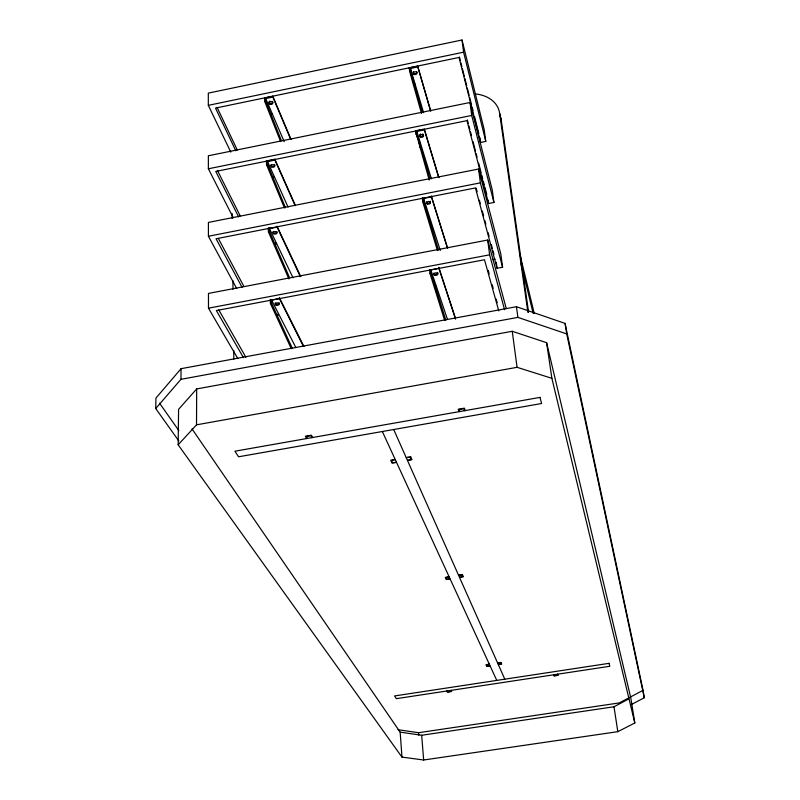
<?xml version="1.0" encoding="UTF-8"?>
<svg xmlns="http://www.w3.org/2000/svg" width="800" height="800" viewBox="0 0 800 800"><rect width="100%" height="100%" fill="white"/><g stroke="black" fill="none" stroke-linecap="round" stroke-linejoin="round"><path stroke-width="1.2" d="M178.16 444.81L196.52 424.83L196.68 388.93L512.24 331.29L546.6 342.68L630.79 697.85L634.82 722.99L617.82 731.67L423.66 760L401.96 757.1L178.16 444.81L178.58 409.33L196.68 388.93M178.89 441.05L155.73 408.54L180.95 379.32L181.07 368.68L516.44 306.71L565.06 323.4L643.05 690.31L644.27 697.75L631.28 704.57M420.32 147.78L420.16 147.03L420.31 147.79M155.73 408.54L155.95 398.07L181.07 368.68M421.44 147.57L421.4 147.17M643.05 690.31L619.32 702.92L418.57 732.71L397.99 729.73M191.99 428.87L400.16 732.15L421.67 735.26L614 706.76L628.69 698.97M235.8 150.78L215.5 108.09L459.04 57.46L480.58 142.44L485.78 141.4L484.2 129.6L462.02 40L208.31 93.12L208.32 105.35L230.79 152.11M291.04 139.42L272.84 96.25L264.63 97.98L264.73 101.5L280.36 140.96M421.49 113.46L409.64 71.41L409.28 67.89L417.71 66.13L430.57 110.46M290.59 139.08L272.87 97.07L264.65 98.79L265.72 98.55L284.21 141.71M417.71 66.13L417.8 66.94L409.37 68.71L410.47 68.46L423.6 112.75M208.32 105.35L463.59 52.19L462.02 40M409.64 71.41L410.74 71.18L410.47 68.46M264.73 101.5L265.8 101.28L265.72 98.55M295.13 204.88L274.88 159.23L266.41 160.95L266.44 161.82L274.91 160.09L295.17 205.72M416.69 130.56L423.21 129.23M429.21 180.05L415.69 131.63L424.39 129.87L424.3 129.01L438.91 177.69M238.61 216.84L215.77 171.42L466.98 120.64L488.59 203.52L493.93 202.48L492.26 189.98L470.05 102.49L208.36 155.78L208.37 168.78L233.24 217.71M208.37 168.78L471.71 115.46L470.05 102.49M416.33 133.15L415.6 130.78L415.69 131.65L416.82 131.4L431.4 178.8M288.1 207.14L267.54 161.58L266.44 161.8L266.52 164.7L284.44 207.94M266.52 164.7L267.62 164.47L285.51 207.73M415.98 134.52L417.12 134.29L416.82 131.4M242.02 287.25L216.06 238.77L475.45 187.94L497.07 268.28L502.58 267.24L500.81 253.98L478.59 169.03L208.41 222.42L208.42 236.26L236.74 288.54M268.3 227.93L270.49 227.5M288.89 278.89L268.42 231.92L268.33 228.84L277.08 227.12L300.3 276.46M437.4 250.48L422.73 201.7L422.42 198.63L431.41 196.86L447.39 247.97M208.42 236.26L480.37 182.86L478.59 169.03M268.33 228.84L269.47 228.61L293.03 277.83M422.33 197.72L422.42 198.64L423.59 198.4L440.29 250.52M268.42 231.92L269.56 231.69L289.49 277.54M422.73 201.7L423.9 201.47L438.53 250.27M506.3 308.68L487.71 240.04L208.46 293.42L208.48 308.18L237.86 358.63M303.45 346.4L279.39 298.56L270.35 300.29L270.44 303.56L291.28 348.72M444.64 320.36L429.93 273.37L429.6 270.08L438.9 268.32L455.56 319.18M208.48 308.18L489.61 254.82L504.6 309.75M295.92 347.68L271.53 300.05L270.35 300.27L270.32 299.31M429.6 270.08L430.81 269.85L447.43 319.27M492.78 259.61L495.23 259.15M270.44 303.56L271.62 303.33L292.42 348.51M429.93 273.37L431.14 273.14L445.81 320.14M180.95 379.32L517.91 317.39L566.72 333.92L644.27 697.75M196.52 424.83L517.07 367.32L551.89 378.32L634.82 722.99M159.54 403.17L178.9 430.69M243.49 357.69L216.36 310.55L484.49 259.75L498.77 310.89M218.8 309.93L245.93 357.29M306.63 438.56L305.35 436.26L311.38 435.19L312.64 437.5M446.85 691.01L447.47 692.11L451.69 691.47L451.08 690.37M307.38 438.43L306.31 436.51L310.84 435.71L311.89 437.64M447.38 690.93L447.89 691.85L451.06 691.37L450.55 690.45M218.36 238.5L243.88 286.37M303.97 346.56L279.35 297.58L279.39 298.56M217.42 170.4L240.18 215.85M217.08 107.37L237.29 150.03M300.79 276.69L277.04 226.2L277.08 227.12M382.34 431.51L496.77 680.41M393.7 429.52L504.81 679.18M265.8 101.28L281.41 140.75M459.83 411.54L459.11 409.53L463.76 408.71L464.47 410.72M554.07 674.74L554.41 675.7L557.64 675.21L557.3 674.25M459.06 411.68L458.19 409.26L464.39 408.17L465.24 410.59M553.53 674.82L553.94 675.97L558.24 675.32L557.84 674.17M455.45 318.23L438.79 267.34L438.9 268.32M422.42 198.63L423.57 202.2M447.66 248.27L431.31 195.94L431.41 196.86M415.69 131.63L417.88 138.75M418.62 141.11L419.71 144.67M424.39 129.87L438.65 177.35M409.28 67.89L414 84.26M417.8 66.94L430.66 111.26M417.12 134.29L429.96 178.64M410.74 71.18L422.22 112.04M488.2 270.38L489.2 273.97M492.2 284.74L493.2 288.33M496.2 299.11L497.2 302.7M476.16 188.13L477.13 191.74M479.39 200.17L480.36 203.78M482.3 211L483.59 215.81M484.89 220.63L485.86 224.24M488.12 232.67L489.09 236.28M491.35 244.7L492.32 248.31M492.97 250.72L493.94 254.33M480.37 182.86L502.58 267.24M467.38 119.92L468.32 123.52M468.94 125.93L469.88 129.54M470.51 131.94L471.44 135.55M473.01 141.57L475.51 151.19M476.14 153.59L477.08 157.2M478.64 163.21L481.14 172.84M481.77 175.24L482.71 178.85M483.33 181.26L484.27 184.86M484.9 187.27L486.78 194.49M471.71 115.46L493.93 202.48M459.43 56.98L460.34 60.56M460.94 62.95L461.85 66.54M462.46 68.93L464.27 76.11M464.88 78.5L466.7 85.67M467.3 88.07L469.12 95.24M469.72 97.63L471.54 104.81M472.15 107.2L473.05 110.79M474.57 116.76L478.81 133.51M463.59 52.19L485.78 141.4M527.46 309L528.23 312.14M521.06 263.73L533.18 313.41M519.58 253.02L534.27 313.52M475.36 93.92A34.92 25.8 -16.7 0 1 499.6 113.17L501.25 120.31L528.54 312M565.06 323.4L566.72 333.92M614 706.76L617.82 731.67M546.6 342.68L551.89 378.32M499.6 113.17L527.87 312.13M516.44 306.71L517.91 317.39M512.24 331.29L517.07 367.32M479.97 137.71L480.58 142.44M488.14 200.11L488.59 203.52M496.28 262.25L497.07 268.28M487.71 240.04L489.61 254.82M423.59 198.4L423.9 201.47M430.81 269.85L431.14 273.14M421.67 735.26L423.66 760M418.57 732.71L418.76 735.14M400.16 732.15L401.96 757.1M272.84 96.25L272.87 97.07M274.88 159.23L274.91 160.09M267.54 161.58L267.62 164.47M269.47 228.61L269.56 231.69M271.53 300.05L271.62 303.33M232.12 213.43L232.18 218.41M232.91 280.65L233.02 289.37M233.73 350.37L233.83 359.09M272.7 101.88A1.86 1.33 1.2 0 1 270.98 103.59A1.86 1.33 1.2 0 1 269.11 101.94M269.28 101.61A1.86 1.33 1.2 0 1 269.93 101.12M272.19 101.29A1.86 1.33 1.2 0 1 272.5 101.57M416.73 71.64A1.87 1.38 -6.4 0 1 414.97 73.73A1.87 1.38 -6.4 0 1 413.5 71.68M279.16 302.74A2.04 1.22 -0.9 0 1 277.27 304.33A2.04 1.22 -0.9 0 1 275.22 302.85M499.65 114.93A34.71 25.73 -16.6 0 1 501.25 120.31M437.61 272.42A2.06 1.26 -6.1 0 1 436.17 274.32A2.06 1.26 -6.1 0 1 433.72 273.17M274.51 164.42A1.92 1.3 0.4 0 1 272.95 166.4A1.92 1.3 0.4 0 1 271.19 164.48M430.2 201.2A1.99 1.31 -6.2 0 1 428.82 203.16A1.99 1.31 -6.2 0 1 426.44 201.94M276.87 231.55A1.98 1.26 -0.3 0 1 275.04 233.19A1.98 1.26 -0.3 0 1 273.05 231.64M423.42 134.73A1.93 1.35 -6.3 0 1 421.43 136.47A1.93 1.35 -6.3 0 1 419.71 134.8M420.25 134.18A1.93 1.35 -6.3 0 1 420.67 133.96M422.59 133.92A1.93 1.35 -6.3 0 1 422.97 134.13M428.11 213.5L428.26 214.26L428.11 213.48M277.99 314.23L278.2 314.93L277.99 314.23M275.76 243.2L275.96 243.89L275.76 243.2M273.66 176.5L273.85 177.18L273.66 176.45M271.68 113.73L271.87 114.42L271.68 113.73M414.86 84.14L415 84.87L414.89 84.18M413.77 84.37L413.93 85.09L413.81 84.4M435.39 284.53L435.55 285.33L435.42 284.55M539.99 397.4L234.92 451.21L238.56 456.79L541.58 403.51L539.99 397.4M395.09 459.51L390.7 460.27L392.04 463.14L396.42 462.38L392.6 462.65L391.6 460.5L395.09 459.51M410.7 456.81L406.3 457.57L410.12 457.3L411.08 459.46L407.58 460.45L411.97 459.69L410.7 456.81M449.04 576.81L445.28 577.42L446.25 579.52L450.01 578.91L446.76 579.15L446.03 577.58L449.04 576.81M462.43 574.64L458.66 575.26L461.92 575.01L462.62 576.59L459.59 577.36L463.36 576.75L462.43 574.64M489.26 664.25L485.96 664.75L486.7 666.35L489.99 665.84L487.16 666.06L486.6 664.87L489.26 664.25M500.98 662.44L497.67 662.95L500.52 662.73L501.05 663.93L498.39 664.55L501.69 664.05L500.98 662.44M609.04 663.34L394.58 695.94L396.36 698.67L609.8 666.28L609.04 663.34M269.68 104.03A1.86 1.33 1.2 0 0 272.76 103.39A1.86 1.33 1.2 0 0 270.41 101.79A1.86 1.33 1.2 0 0 269.68 104.03M414.14 74.37A1.87 1.38 -6.4 0 0 417.02 73.14A1.87 1.38 -6.4 0 0 414.3 71.98A1.87 1.38 -6.4 0 0 414.14 74.37M275.84 304.99A2.04 1.22 -1 0 0 279.23 304.35A2.04 1.22 -1 0 0 276.65 302.93A2.04 1.22 -1 0 0 275.84 304.99M434.73 275.22A2.06 1.26 -6.1 0 0 437.92 274.03A2.06 1.26 -6.1 0 0 434.96 273.02A2.06 1.26 -6.1 0 0 434.73 275.22M271.61 166.91A1.92 1.3 0.4 0 0 274.78 166.27A1.92 1.3 0.4 0 0 272.36 164.72A1.92 1.3 0.4 0 0 271.61 166.91M427.43 203.98A1.99 1.31 -6.2 0 0 430.5 202.77A1.99 1.31 -6.2 0 0 427.63 201.7A1.99 1.31 -6.2 0 0 427.43 203.98M273.66 233.77A1.98 1.26 -0.3 0 0 276.93 233.12A1.98 1.26 -0.3 0 0 274.44 231.63A1.98 1.26 -0.3 0 0 273.66 233.77M420.57 137.16A1.93 1.34 -6.3 0 0 423.55 135.94A1.93 1.34 -6.3 0 0 420.76 134.82A1.93 1.34 -6.3 0 0 420.57 137.16"/></g></svg>
